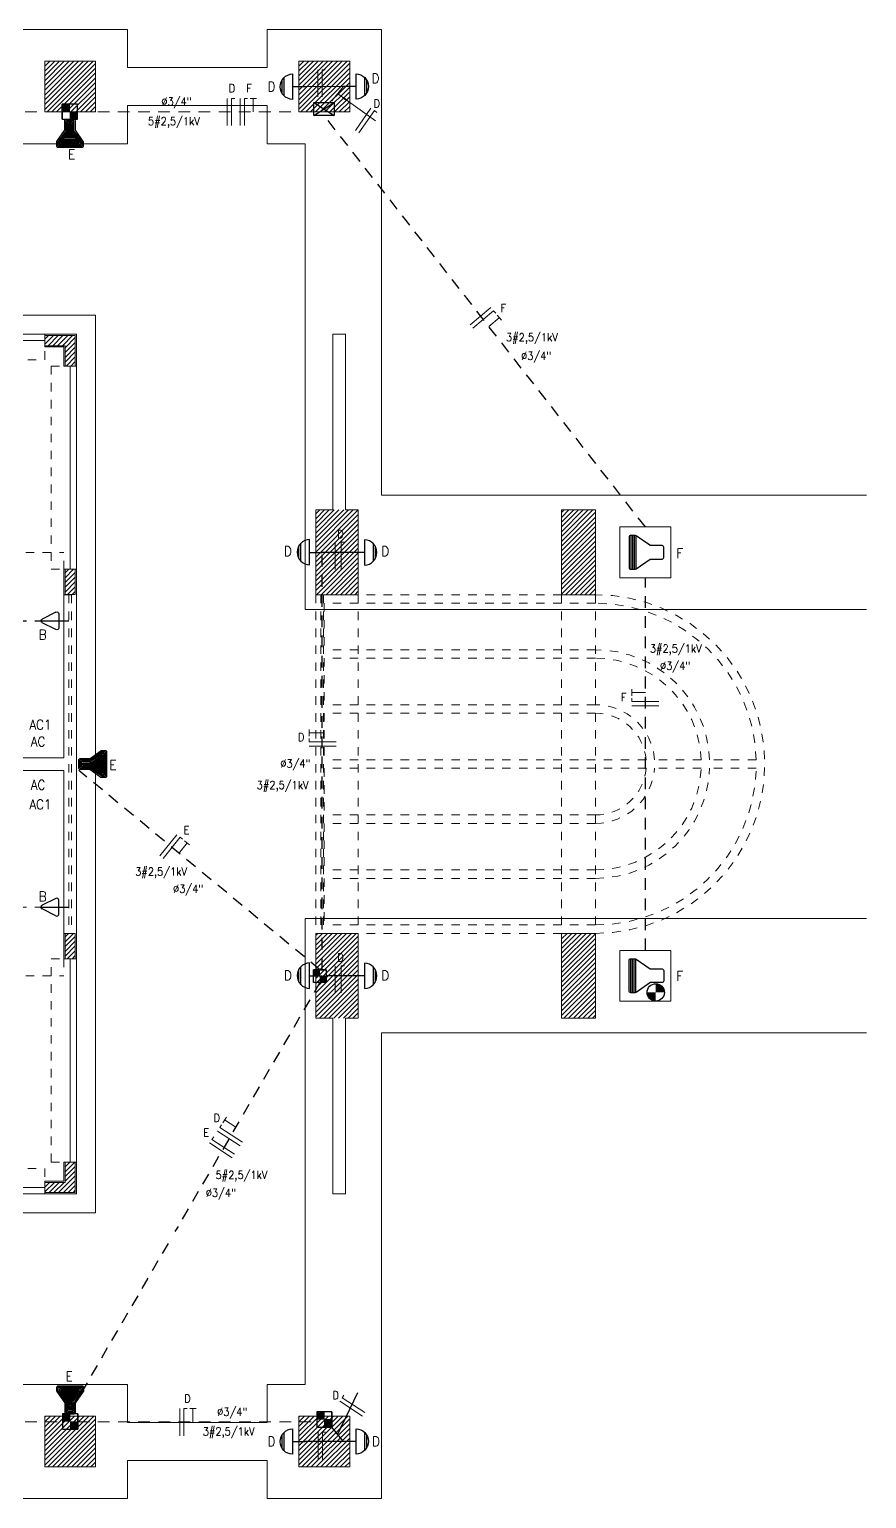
# Model space of a CAD drawing. Header units: inches. Extents: x -0.6 to 46.5, y 585.3 to 612.1.
# Drawn here: x 36.62 to 46.51, y 589.95 to 607.3 of the extents above; entities that cross this region are included whole.
import ezdxf

# ---------------------------------------------------------------- set-up
doc = ezdxf.new("R2010")
doc.units = ezdxf.units.IN
doc.header["$LTSCALE"] = 0.2
doc.header["$MEASUREMENT"] = 0
doc.linetypes.add('ELETRICO', pattern=[0.87, 0.69, -0.18])
doc.linetypes.add('HIDDEN', pattern=[0.375, 0.25, -0.125])
doc.layers.get('0').update_dxf_attribs({"lineweight": 0})
for name, color, linetype in [('ABC', 7, 'Continuous'), ('APISO', 134, 'ELETRICO'), ('ARRETO', 6, 'Continuous'), ('ATETO', 134, 'Continuous'), ('C', 7, 'Continuous'), ('Circuitos', 1, 'Continuous'), ('HATCH', 3, 'Continuous'), ('I', 7, 'Continuous'), ('L', 7, 'Continuous'), ('O', 7, 'Continuous'), ('texto-fiacao', 7, 'Continuous')]:
    doc.layers.add(name, color=color, linetype=linetype)
for name, color, linetype, lineweight in [('ABERTURAS', 5, 'HIDDEN', 0), ('COBERTURABEIRAIS', 6, 'HIDDEN', 0), ('PAREDES', 30, 'Continuous', 0), ('PISOS', 4, 'Continuous', 0)]:
    doc.layers.add(name, color=color, linetype=linetype, lineweight=lineweight)
doc.styles.add('ROMANSP', font='romans.shx', dxfattribs={"width": 0.9})
pattern_1 = [(45, (11.47801, 76.999498), (-0.0282842712, 0.0282842712), [])]

# ---------------------------------------------------------------- blocks, each defined once
blk = doc.blocks.new('*O5')
at = {"layer": 'ABERTURAS', "color": 3, "linetype": 'Continuous', "lineweight": 0}
blk.add_line((1.2, 0.075), (-1.2, 0.075), dxfattribs=at)
at = {"layer": 'ABERTURAS', "color": 3, "linetype": 'HIDDEN', "lineweight": 0}
blk.add_lwpolyline([(1.2, 0.15), (-1.2, 0.15), (-1.2, -0.15), (1.2, -0.15)], close=True, dxfattribs=at)
blk = doc.blocks.new('*O19')
at = {"layer": 'ABERTURAS', "color": 3, "linetype": 'Continuous', "lineweight": 0}
blk.add_line((1.2, -0.075), (-1.2, -0.075), dxfattribs=at)
at = {"layer": 'ABERTURAS', "color": 3, "linetype": 'HIDDEN', "lineweight": 0}
blk.add_lwpolyline([(1.2, -0.15), (-1.2, -0.15), (-1.2, 0.15), (1.2, 0.15)], close=True, dxfattribs=at)
blk = doc.blocks.new('*O20')
at = {"layer": 'ABERTURAS', "color": 3, "linetype": 'Continuous', "lineweight": 0}
blk.add_line((0.075, 1.305), (0.075, -1.095), dxfattribs=at)
at = {"layer": 'ABERTURAS', "color": 3, "linetype": 'HIDDEN', "lineweight": 0}
blk.add_lwpolyline([(0.15, 1.305), (0.15, -1.095), (-0.15, -1.095), (-0.15, 1.305)], close=True, dxfattribs=at)
blk = doc.blocks.new('*O21')
at = {"layer": 'ABERTURAS', "color": 3, "linetype": 'Continuous', "lineweight": 0}
blk.add_line((0.075, -1.305), (0.075, 1.095), dxfattribs=at)
at = {"layer": 'ABERTURAS', "color": 3, "linetype": 'HIDDEN', "lineweight": 0}
blk.add_lwpolyline([(0.15, -1.305), (0.15, 1.095), (-0.15, 1.095), (-0.15, -1.305)], close=True, dxfattribs=at)
blk = doc.blocks.new('O-ARAND1')
at = {"color": 20}
for p, q in [((-8.8, 14.8), (8.9, 14.8)), ((-6.2, 16.7), (6.4, 16.7)), ((-12.4, 6.2), (12.6, 6.2)), ((0, 6.2), (0, -6.2))]:
    blk.add_line(p, q, dxfattribs=at)
blk.add_arc((0.1, 5.9), 12.5, 1.4321, 178.5679, dxfattribs=at)
blk = doc.blocks.new('SETA')
at = {"color": 6}
blk.add_lwpolyline([(0, 0, 0, 2, 0), (9.7, 0, 2, 2, 0)], format="xyseb", dxfattribs=at)
blk = doc.blocks.new('CX-4X4')
at = {"color": 20}
for p, q in [((-7.5, 0), (-7.5, 15)), ((-7.5, 15), (7.5, 15)), ((7.5, 15), (7.5, 0)), ((7.5, 0), (7.5, 15)), ((7.5, 0), (-7.5, 0))]:
    blk.add_line(p, q, dxfattribs=at)
for points in [[(7.3, 7.2), (7.3, 14.7), (-0.2, 7.2), (7.3, 7.2)], [(-0.2, 7.2), (7.3, 7.2), (3.5, 11), (7.3, 14.7)], [(-0.2, 7.2), (-0.2, 14.7), (3.5, 11), (7.3, 14.7)], [(-7.2, 7.8), (-7.2, 0.3), (0.3, 7.8), (-7.2, 7.8)], [(0.3, 7.8), (-7.2, 7.8), (-3.5, 4), (-7.2, 0.3)], [(0.3, 7.8), (0.3, 0.3), (-3.5, 4), (-7.2, 0.3)]]:
    blk.add_solid(points)
blk = doc.blocks.new('L-F5068')
at = {"color": 20}
blk.add_lwpolyline([(6.4, 12.8), (6.4, 1.6, -0.414214), (4.8, 0), (-4.8, 0, -0.414214), (-6.4, 1.6), (-6.4, 12.3, 0.153705), (-6.7, 13.2), (-15.7, 26.1, -0.153705), (-16, 27), (-16, 31.1, -0.414214), (-14.4, 32.7), (14.4, 32.7, -0.414214), (16, 31.1), (16, 27, -0.153705), (15.7, 26.1), (6.4, 12.8)], format="xyb", dxfattribs=at)
for points in [[(4.8, 13.3), (4.8, 1.6, -0.414214), (4.8, 1.6), (-4.8, 1.6, -0.414214), (-4.8, 1.6), (-4.8, 12.3, 0.153705), (-5.4, 14.1), (-14.4, 27, -0.153705), (-14.4, 27), (-14.4, 31.1, -0.414214), (-14.4, 31.1), (14.4, 31.1, -0.414214), (14.4, 31.1), (14.4, 27, -0.153705), (14.4, 27)], [(3.2, 13.8), (3.2, 3.2), (-3.2, 3.2), (-3.2, 12.3, 0.153705), (-4.1, 15.1), (-12.8, 27.5), (-12.8, 29.5), (12.8, 29.5), (12.8, 27.5)], [(1.6, 14.3), (1.6, 4.8), (-1.6, 4.8), (-1.6, 12.3, 0.153705), (-2.8, 16), (-11.1, 27.9), (11.1, 27.9)]]:
    blk.add_lwpolyline(points, format="xyb", close=True, dxfattribs=at)
for points in [[(-10, 26.3), (10, 26.3)], [(-8.9, 24.7), (8.9, 24.7)], [(-7.8, 23.1), (7.8, 23.1)], [(-6.6, 21.5), (6.6, 21.5)], [(-5.5, 19.9), (5.5, 19.9)], [(-4.4, 18.3), (4.4, 18.3)], [(-3.3, 16.7), (3.3, 16.7)], [(-2.3, 15.1), (2.2, 15.1)], [(-1.7, 13.5), (1.6, 13.5)], [(-1.6, 11.9), (1.6, 11.9)], [(-1.6, 10.3), (1.6, 10.3)], [(-1.6, 8.7), (1.6, 8.7)], [(-1.6, 7.1), (1.6, 7.1)], [(-1.6, 5.5), (1.6, 5.5)]]:
    blk.add_lwpolyline(points, dxfattribs=at)
blk = doc.blocks.new('O-2P20')
at = {"color": 20}
for p, q in [((-8.6, 7.9), (-1.8, 21.4)), ((0, 22.5), (0, 5)), ((8.6, 7.9), (1.8, 21.4)), ((-6.8, 5), (6.8, 5)), ((0, 5), (0, -5))]:
    blk.add_line(p, q, dxfattribs=at)
for centre, start, end in [((0, 20.5), 26.5651, 153.4349), ((-6.8, 7), 153.4349, 270), ((6.8, 7), 270, 26.5651)]:
    blk.add_arc(centre, 2, start, end, dxfattribs=at)
blk = doc.blocks.new('I-FCELUL')
at = {"const_width": 8}
for points in [[(4, 8.5, 0.414214), (0, 12.5, 1)], [(-4, 8.5, 0.414214), (0, 4.5, 0.414214)]]:
    blk.add_lwpolyline(points, format="xyb", dxfattribs=at)
at = {"color": 20}
blk.add_circle((0, 8.5), 8.5, dxfattribs=at)
blk = doc.blocks.new('L-F5067')
at = {"color": 20}
blk.add_lwpolyline([(8, 16), (8, 2, -0.414214), (6, 0), (-6, 0, -0.414214), (-8, 2), (-8, 15.4, 0.153705), (-8.4, 16.5), (-19.6, 32.6, -0.153705), (-20, 33.8), (-20, 38.9, -0.414214), (-18, 40.9), (18, 40.9, -0.414214), (20, 38.9), (20, 33.8, -0.153705), (19.6, 32.6), (8, 16)], format="xyb", dxfattribs=at)
for points in [[(-20, 38.9), (20, 38.9)], [(-20, 36.9), (20, 36.9)], [(-20, 34.9), (20, 34.9)], [(-19.8, 32.9), (19.8, 32.9)]]:
    blk.add_lwpolyline(points, dxfattribs=at)
blk = doc.blocks.new('CX-15')
for p, q in [((-10, -6.4), (10, 6.4)), ((-10, 6.4), (10, -6.4))]:
    blk.add_line(p, q)
at = {"color": 3}
blk.add_lwpolyline([(-10, -6.4), (-10, 6.4), (10, 6.4), (10, -6.4)], close=True, dxfattribs=at)

msp = doc.modelspace()

# ---------------------------------------------------------------- hatches: boundary and pattern name
at = {"layer": 'HATCH', "linetype": 'Continuous', "lineweight": 0}
h = msp.add_hatch(dxfattribs=at)
h.set_pattern_fill('_USER', color=256, scale=0.04, angle=45, style=0, pattern_type=0)
h.set_pattern_definition(pattern_1)
h.paths.add_polyline_path([(37.403, 606.92), (36.803, 606.92), (36.803, 606.32), (37.403, 606.32)])
h.dxf.unprotected_set("ltscale", 0)
h = msp.add_hatch(dxfattribs=at)
h.set_pattern_fill('_USER', color=256, scale=0.04, angle=45, style=0, pattern_type=0)
h.set_pattern_definition(pattern_1)
h.paths.add_polyline_path([(40.403, 606.92), (39.803, 606.92), (39.803, 606.32), (40.403, 606.32)])
h.dxf.unprotected_set("ltscale", 0)
h = msp.add_hatch(dxfattribs=at)
h.set_pattern_fill('_USER', color=256, scale=0.04, angle=45, style=0, pattern_type=0)
h.set_pattern_definition(pattern_1)
h.paths.add_polyline_path([(36.804, 603.68), (37.163, 603.68), (37.163, 603.32), (37.043, 603.32), (37.043, 603.56), (36.804, 603.56)])
h.dxf.unprotected_set("ltscale", 0)
h = msp.add_hatch(dxfattribs=at)
h.set_pattern_fill('_USER', color=256, scale=0.04, angle=45, style=0, pattern_type=0)
h.set_pattern_definition(pattern_1)
h.paths.add_polyline_path([(40.003, 600.62), (40.503, 600.62), (40.503, 601.62), (40.003, 601.62)])
h.dxf.unprotected_set("ltscale", 0)
h = msp.add_hatch(dxfattribs=at)
h.set_pattern_fill('_USER', color=256, scale=0.04, angle=45, style=0, pattern_type=0)
h.set_pattern_definition(pattern_1)
h.paths.add_polyline_path([(42.903, 601.62), (43.303, 601.62), (43.303, 600.62), (42.903, 600.62)])
h.dxf.unprotected_set("ltscale", 0)
h = msp.add_hatch(dxfattribs=at)
h.set_pattern_fill('_USER', color=256, scale=0.04, angle=45, style=0, pattern_type=0)
h.set_pattern_definition(pattern_1)
h.paths.add_polyline_path([(37.043, 600.92), (37.043, 600.621), (37.163, 600.621), (37.163, 600.92)])
h.dxf.unprotected_set("ltscale", 0)
h = msp.add_hatch(dxfattribs=at)
h.set_pattern_fill('_USER', color=256, scale=0.04, angle=45, style=0, pattern_type=0)
h.set_pattern_definition(pattern_1)
h.paths.add_polyline_path([(37.043, 596.32), (37.043, 596.619), (37.163, 596.619), (37.163, 596.32)])
h.dxf.unprotected_set("ltscale", 0)
h = msp.add_hatch(dxfattribs=at)
h.set_pattern_fill('_USER', color=256, scale=0.04, angle=45, style=0, pattern_type=0)
h.set_pattern_definition(pattern_1)
h.paths.add_polyline_path([(40.003, 596.62), (40.503, 596.62), (40.503, 595.62), (40.003, 595.62)])
h.dxf.unprotected_set("ltscale", 0)
h = msp.add_hatch(dxfattribs=at)
h.set_pattern_fill('_USER', color=256, scale=0.04, angle=45, style=0, pattern_type=0)
h.set_pattern_definition(pattern_1)
h.paths.add_polyline_path([(42.903, 596.62), (43.303, 596.62), (43.303, 595.62), (42.903, 595.62)])
h.dxf.unprotected_set("ltscale", 0)
h = msp.add_hatch(dxfattribs=at)
h.set_pattern_fill('_USER', color=256, scale=0.04, angle=45, style=0, pattern_type=0)
h.set_pattern_definition(pattern_1)
h.paths.add_polyline_path([(36.804, 593.56), (37.163, 593.56), (37.163, 593.92), (37.043, 593.92), (37.043, 593.68), (36.804, 593.68)])
h.dxf.unprotected_set("ltscale", 0)
h = msp.add_hatch(dxfattribs=at)
h.set_pattern_fill('_USER', color=256, scale=0.04, angle=45, style=0, pattern_type=0)
h.set_pattern_definition(pattern_1)
h.paths.add_polyline_path([(37.403, 590.32), (36.803, 590.32), (36.803, 590.92), (37.403, 590.92)])
h.dxf.unprotected_set("ltscale", 0)
h = msp.add_hatch(dxfattribs=at)
h.set_pattern_fill('_USER', color=256, scale=0.04, angle=45, style=0, pattern_type=0)
h.set_pattern_definition(pattern_1)
h.paths.add_polyline_path([(40.403, 590.32), (39.803, 590.32), (39.803, 590.92), (40.403, 590.92)])
h.dxf.unprotected_set("ltscale", 0)

# ---------------------------------------------------------------- linework, layer by layer
at = {"linetype": 'Continuous', "lineweight": 0}
for points in [[(37.403, 606.92), (36.803, 606.92), (36.803, 606.32), (37.403, 606.32)], [(40.403, 606.92), (39.803, 606.92), (39.803, 606.32), (40.403, 606.32)], [(36.804, 603.68), (37.163, 603.68), (37.163, 603.32), (37.043, 603.32), (37.043, 603.56), (36.804, 603.56)], [(42.903, 601.62), (43.303, 601.62), (43.303, 600.62), (42.903, 600.62)], [(37.043, 600.92), (37.043, 600.621), (37.163, 600.621), (37.163, 600.92)], [(37.043, 596.32), (37.043, 596.619), (37.163, 596.619), (37.163, 596.32)], [(42.903, 596.62), (43.303, 596.62), (43.303, 595.62), (42.903, 595.62)], [(36.804, 593.56), (37.163, 593.56), (37.163, 593.92), (37.043, 593.92), (37.043, 593.68), (36.804, 593.68)], [(37.403, 590.32), (36.803, 590.32), (36.803, 590.92), (37.403, 590.92)], [(40.403, 590.32), (39.803, 590.32), (39.803, 590.92), (40.403, 590.92)]]:
    msp.add_lwpolyline(points, close=True, dxfattribs=at).dxf.unprotected_set("ltscale", 0)
at = {"layer": 'ABERTURAS', "linetype": 'HIDDEN', "lineweight": 0}
for p, q in [((37.028, 600.62), (37.178, 600.62)), ((37.088, 600.62), (37.088, 596.62)), ((37.118, 600.62), (37.118, 596.62)), ((40.003, 600.62), (40.153, 600.62)), ((40.063, 600.62), (40.063, 596.62)), ((40.093, 600.62), (40.093, 596.62)), ((37.028, 596.62), (37.178, 596.62)), ((40.003, 596.62), (40.153, 596.62))]:
    msp.add_line(p, q, dxfattribs=at)
at = {"layer": 'ABERTURAS', "linetype": 'Continuous'}
for points in [[(43.593, 600.82), (43.593, 601.42), (44.193, 601.42), (44.193, 600.82)], [(43.593, 596.42), (43.593, 595.82), (44.193, 595.82), (44.193, 596.42)]]:
    msp.add_lwpolyline(points, close=True, dxfattribs=at)
at = {"layer": 'APISO', "lineweight": 0}
for p, q in [((34.193, 606.32), (37.016, 606.32)), ((37.19, 606.32), (40.013, 606.32)), ((34.193, 590.853), (37.013, 590.853)), ((37.193, 590.853), (40.013, 590.853))]:
    msp.add_line(p, q, dxfattribs=at)
at = {"layer": 'APISO'}
for points in [[(43.893, 601.42), (40.101, 606.279)], [(40.078, 596.191), (40.078, 601.12)], [(43.893, 596.42), (43.893, 600.82)], [(40.051, 596.191), (37.205, 598.545)], [(40.051, 596.041), (38.34, 593.099)], [(38.259, 592.959), (37.103, 590.971)]]:
    msp.add_lwpolyline(points, dxfattribs=at)
msp.add_lwpolyline([(35.903, 598.983), (35.903, 600.241, -0.414214), (35.973, 600.311), (36.758, 600.311)], format="xyb", dxfattribs=at)
at = {"layer": 'APISO', "lineweight": 0}
msp.add_lwpolyline([(35.903, 598.258), (35.903, 597, 0.414214), (35.973, 596.93), (36.758, 596.93)], format="xyb", dxfattribs=at)
at = {"layer": 'ARRETO', "lineweight": 0}
msp.add_line((40.261, 606.535), (40.706, 606.215), dxfattribs=at)
at = {"layer": 'ARRETO'}
msp.add_line((40.261, 590.706), (40.499, 591.2), dxfattribs=at)
at = {"layer": 'ATETO', "lineweight": 0}
for points in [[(40.328, 606.62), (39.878, 606.62)], [(40.328, 606.62), (40.193, 606.45)]]:
    msp.add_lwpolyline(points, dxfattribs=at)
at = {"layer": 'ATETO'}
for points in [[(40.428, 601.12), (40.078, 601.12)], [(40.428, 596.12), (40.126, 596.12)], [(40.328, 590.62), (40.193, 590.791)], [(40.328, 590.62), (39.878, 590.62)]]:
    msp.add_lwpolyline(points, dxfattribs=at)
at = {"layer": 'Circuitos', "lineweight": 0}
for p, q in [((40.026, 606.818), (40.026, 606.498)), ((40.077, 606.818), (40.115, 606.818)), ((40.077, 606.818), (40.077, 606.498)), ((38.958, 606.48), (38.958, 606.161)), ((39.008, 606.48), (39.046, 606.48)), ((39.008, 606.48), (39.008, 606.161)), ((39.109, 606.48), (39.109, 606.161)), ((39.16, 606.48), (39.16, 606.161)), ((39.16, 606.48), (39.198, 606.48)), ((39.227, 606.48), (39.303, 606.48)), ((39.265, 606.48), (39.265, 606.32)), ((40.652, 606.365), (40.47, 606.102)), ((40.694, 606.336), (40.512, 606.073)), ((40.694, 606.336), (40.725, 606.314)), ((42.069, 604.011), (41.824, 603.805)), ((42.101, 603.973), (41.856, 603.767)), ((42.101, 603.973), (42.126, 603.943)), ((42.168, 603.891), (42.046, 603.788)), ((42.144, 603.92), (42.193, 603.861)), ((40.231, 601.239), (40.231, 600.919)), ((40.302, 601.239), (40.302, 600.919)), ((40.302, 601.239), (40.34, 601.239)), ((43.734, 599.427), (43.734, 599.503)), ((43.734, 599.465), (43.894, 599.464)), ((43.733, 599.359), (43.733, 599.397)), ((43.733, 599.359), (44.053, 599.359)), ((43.733, 599.308), (44.053, 599.308)), ((39.924, 598.95), (39.924, 599.026)), ((39.924, 598.988), (40.084, 598.988)), ((39.924, 598.883), (39.924, 598.921)), ((39.924, 598.883), (40.244, 598.883)), ((39.924, 598.832), (40.244, 598.832)), ((38.361, 597.786), (38.162, 597.535)), ((38.4, 597.755), (38.202, 597.504)), ((38.4, 597.755), (38.43, 597.731)), ((38.453, 597.713), (38.513, 597.666)), ((38.483, 597.69), (38.384, 597.564)), ((40.231, 596.239), (40.231, 595.919)), ((40.302, 596.239), (40.302, 595.919)), ((40.302, 596.239), (40.34, 596.239)), ((38.905, 594.385), (38.947, 594.449)), ((38.926, 594.417), (39.06, 594.33)), ((38.841, 594.286), (39.109, 594.112)), ((38.868, 594.329), (38.889, 594.361)), ((38.868, 594.329), (39.137, 594.154)), ((38.749, 594.145), (39.017, 593.97)), ((38.776, 594.187), (38.797, 594.219)), ((38.776, 594.187), (39.044, 594.013)), ((40.312, 591.137), (40.333, 591.169)), ((40.312, 591.137), (40.58, 590.962)), ((38.396, 591.008), (38.396, 590.688)), ((38.446, 591.008), (38.446, 590.688)), ((38.446, 591.008), (38.485, 591.008)), ((38.514, 591.008), (38.59, 591.008)), ((38.552, 591.008), (38.552, 590.848)), ((40.285, 591.095), (40.553, 590.92)), ((40.03, 590.729), (40.03, 590.409)), ((40.081, 590.729), (40.081, 590.409)), ((40.081, 590.729), (40.119, 590.729))]:
    msp.add_line(p, q, dxfattribs=at)
at = {"layer": 'COBERTURABEIRAIS', "linetype": 'HIDDEN', "lineweight": 0}
for p, q in [((43.303, 600.52), (40.103, 600.52)), ((40.103, 600.52), (40.103, 599.97)), ((42.903, 600.62), (40.503, 600.62)), ((43.303, 599.97), (40.103, 599.97)), ((43.303, 599.87), (40.103, 599.87)), ((40.103, 599.87), (40.103, 599.321)), ((43.303, 599.321), (40.103, 599.321)), ((43.303, 599.221), (40.103, 599.221)), ((40.103, 599.221), (40.103, 598.67)), ((43.903, 598.67), (40.103, 598.67)), ((44.552, 598.67), (44.002, 598.67)), ((45.202, 598.67), (44.652, 598.67)), ((43.903, 598.57), (40.103, 598.57)), ((40.103, 598.57), (40.103, 598.019)), ((44.552, 598.57), (44.003, 598.57)), ((45.202, 598.57), (44.652, 598.57)), ((43.303, 598.019), (40.103, 598.019)), ((43.303, 597.919), (40.103, 597.919)), ((40.103, 597.919), (40.103, 597.37)), ((43.303, 597.37), (40.103, 597.37)), ((43.303, 597.27), (40.103, 597.27)), ((40.103, 597.27), (40.103, 596.72)), ((43.303, 596.72), (40.103, 596.72)), ((43.303, 596.62), (40.503, 596.62))]:
    msp.add_line(p, q, dxfattribs=at)
for radius, start, end in [(2, 270, 90), (1.9, 1.5083, 90), (1.35, 2.1255, 90), (1.25, 2.2964, 90), (0.701, 4.0904, 90), (0.601, 4.7714, 90), (1.9, 270, 358.4917), (1.35, 270, 357.8745), (1.25, 270, 357.7036), (0.701, 270, 355.9096), (0.601, 270, 355.2286)]:
    msp.add_arc((43.303, 598.62), radius, start, end, dxfattribs=at)
at = {"layer": 'PAREDES', "lineweight": 0}
for p, q in [((37.178, 603.695), (36.803, 603.695)), ((36.803, 603.695), (36.803, 603.545)), ((37.178, 603.695), (37.178, 603.32)), ((40.203, 603.695), (40.353, 603.695)), ((40.203, 603.695), (40.203, 601.62)), ((40.353, 603.695), (40.353, 601.62)), ((37.028, 603.545), (36.803, 603.545)), ((37.028, 603.545), (37.028, 603.445)), ((37.028, 603.545), (37.028, 603.32)), ((37.178, 603.32), (37.028, 603.32)), ((37.028, 598.695), (34.178, 598.695)), ((37.028, 598.545), (34.178, 598.545)), ((40.003, 596.62), (40.003, 595.62)), ((40.503, 596.62), (40.503, 595.62)), ((42.903, 596.62), (42.903, 595.62)), ((43.303, 596.62), (43.303, 595.62)), ((40.203, 595.62), (40.003, 595.62)), ((40.203, 595.62), (40.203, 593.545)), ((40.503, 595.62), (40.353, 595.62)), ((40.353, 595.62), (40.353, 593.545)), ((43.303, 595.62), (42.903, 595.62)), ((37.028, 593.695), (37.028, 593.92)), ((37.178, 593.92), (37.028, 593.92)), ((37.178, 593.545), (37.178, 593.92)), ((36.803, 593.545), (36.803, 593.695)), ((37.028, 593.695), (36.803, 593.695)), ((37.178, 593.545), (36.803, 593.545)), ((40.203, 593.545), (40.353, 593.545))]:
    msp.add_line(p, q, dxfattribs=at)
at = {"layer": 'PAREDES', "linetype": 'Continuous', "lineweight": 0}
for p, q in [((40.003, 601.62), (40.003, 600.62)), ((40.003, 601.62), (40.203, 601.62)), ((40.503, 601.62), (40.353, 601.62)), ((40.503, 601.62), (40.503, 600.62)), ((43.303, 601.62), (42.903, 601.62)), ((42.903, 601.62), (42.903, 600.62)), ((43.303, 601.62), (43.303, 600.62)), ((37.028, 600.92), (37.028, 598.695)), ((37.028, 600.92), (37.178, 600.92)), ((37.178, 600.92), (37.178, 596.32)), ((40.503, 600.62), (40.003, 600.62)), ((43.303, 600.62), (42.903, 600.62)), ((43.303, 600.62), (43.003, 600.62)), ((37.028, 598.545), (37.028, 596.32)), ((40.503, 596.62), (40.003, 596.62)), ((43.303, 596.62), (42.903, 596.62)), ((43.303, 596.62), (43.003, 596.62)), ((37.028, 596.32), (37.178, 596.32))]:
    msp.add_line(p, q, dxfattribs=at)
at = {"layer": 'PAREDES', "linetype": 'HIDDEN', "lineweight": 0}
for p, q in [((31.178, 601.12), (37.028, 601.12)), ((37.028, 600.92), (37.028, 601.12)), ((40.003, 600.62), (40.003, 596.62)), ((40.503, 600.62), (40.503, 596.62)), ((42.903, 600.62), (42.903, 596.62)), ((43.303, 600.62), (43.303, 596.62)), ((37.028, 596.32), (37.028, 596.12)), ((31.178, 596.12), (37.028, 596.12))]:
    msp.add_line(p, q, dxfattribs=at)
at = {"layer": 'PAREDES', "lineweight": 0}
for points in [[(36.803, 606.92), (37.403, 606.92), (37.403, 606.32), (36.803, 606.32)], [(39.803, 606.92), (40.403, 606.92), (40.403, 606.32), (39.803, 606.32)], [(36.803, 590.92), (37.403, 590.92), (37.403, 590.32), (36.803, 590.32)], [(39.803, 590.92), (40.403, 590.92), (40.403, 590.32), (39.803, 590.32)]]:
    msp.add_lwpolyline(points, close=True, dxfattribs=at)
at = {"layer": 'PISOS', "linetype": 'Continuous', "lineweight": 0}
for p, q in [((37.778, 607.295), (36.428, 607.295)), ((37.778, 607.295), (37.778, 606.845)), ((39.428, 607.295), (40.778, 607.295)), ((39.428, 606.845), (39.428, 607.295)), ((40.778, 607.295), (40.778, 601.795)), ((37.778, 606.845), (39.428, 606.845)), ((37.778, 606.395), (39.428, 606.395)), ((37.778, 605.945), (37.778, 606.395)), ((39.428, 606.395), (39.428, 605.945)), ((36.428, 605.945), (37.778, 605.945)), ((39.878, 605.945), (39.428, 605.945)), ((39.878, 605.945), (39.878, 600.445)), ((40.778, 601.795), (46.505, 601.795)), ((39.878, 600.445), (46.505, 600.445)), ((39.878, 596.795), (46.505, 596.795)), ((39.878, 591.295), (39.878, 596.795)), ((40.778, 595.445), (46.505, 595.445)), ((40.778, 589.945), (40.778, 595.445)), ((36.428, 591.295), (37.778, 591.295)), ((37.778, 591.295), (37.778, 590.845)), ((39.428, 590.845), (39.428, 591.295)), ((39.878, 591.295), (39.428, 591.295)), ((37.778, 590.845), (39.428, 590.845)), ((37.778, 589.945), (37.778, 590.395)), ((37.778, 590.395), (39.428, 590.395)), ((39.428, 590.395), (39.428, 589.945)), ((37.778, 589.945), (36.428, 589.945)), ((39.428, 589.945), (40.778, 589.945))]:
    msp.add_line(p, q, dxfattribs=at)
for points in [[(21.803, 603.92), (37.403, 603.92), (37.403, 593.32), (21.803, 593.32)], [(22.028, 603.695), (37.178, 603.695), (37.178, 593.545), (22.028, 593.545)]]:
    msp.add_lwpolyline(points, close=True, dxfattribs=at)

# ---------------------------------------------------------------- block references
at = {"layer": 'ABERTURAS', "linetype": 'HIDDEN', "lineweight": 0}
for name, p in [('*O5', (35.603, 603.545)), ('*O21', (37.028, 602.225)), ('*O20', (37.028, 595.015)), ('*O19', (35.603, 593.695))]:
    msp.add_blockref(name, p, dxfattribs=at)
at = {"layer": 'ATETO', "lineweight": 0, "xscale": 0.0120000000000008, "yscale": 0.01199999999999818, "zscale": 0.012, "rotation": 324.3085534435635}
msp.add_blockref('SETA', (40.261, 606.535), dxfattribs=at)
at = {"layer": 'ATETO', "xscale": -0.0120000000000008, "yscale": 0.01199999999999818, "zscale": 0.012, "rotation": 244.205930308529}
msp.add_blockref('SETA', (40.261, 590.706), dxfattribs=at)
at = {"layer": 'C', "lineweight": 0, "yscale": 0.01199999999999818, "zscale": 0.012}
for name, p, xscale in [('CX-4X4', (37.1, 606.234), -0.01200000000000045), ('CX-15', (40.101, 606.356), 0.01199999999999818)]:
    msp.add_blockref(name, p, dxfattribs=dict(at, xscale=xscale))
at = {"layer": 'C'}
for p, xscale, yscale, zscale, rotation in [((40.126, 596.116), 0.01, 0.01, 0.01, 90), ((37.103, 590.946), -0.01200000000000045, 0.01199999999999818, 0.012, 180), ((40.103, 590.971), -0.01200000000000045, 0.01199999999999818, 0.012, 180)]:
    msp.add_blockref('CX-4X4', p, dxfattribs=dict(at, xscale=xscale, yscale=yscale, zscale=zscale, rotation=rotation))
at = {"layer": 'I', "xscale": 0.01199999999999818, "yscale": 0.01199999999999818, "zscale": 0.012}
msp.add_blockref('I-FCELUL', (44.016, 595.821), dxfattribs=at)
at = {"layer": 'L', "lineweight": 0, "xscale": -0.01, "yscale": 0.01, "zscale": 0.01, "rotation": 180}
msp.add_blockref('L-F5068', (37.1, 606.232), dxfattribs=at)
at = {"layer": 'L', "yscale": 0.01, "zscale": 0.01}
for name, p, xscale, rotation in [('L-F5067', (44.11, 601.12), -0.01, 90), ('L-F5068', (37.205, 598.62), 0.01, 270), ('L-F5067', (44.11, 596.12), 0.01, 90)]:
    msp.add_blockref(name, p, dxfattribs=dict(at, xscale=xscale, rotation=rotation))
at = {"layer": 'L', "xscale": -0.01, "yscale": 0.01, "zscale": 0.01}
msp.add_blockref('L-F5068', (37.103, 590.948), dxfattribs=at)
at = {"layer": 'O', "lineweight": 0, "yscale": 0.01199999999999818, "zscale": 0.012}
for name, p, xscale, rotation in [('O-ARAND1', (39.803, 606.62), -0.01199999999999818, 90), ('O-ARAND1', (40.403, 606.62), -0.01199999999999818, 270), ('O-2P20', (37.028, 596.93), 0.01199999999999818, 90)]:
    msp.add_blockref(name, p, dxfattribs=dict(at, xscale=xscale, rotation=rotation))
at = {"layer": 'O', "yscale": 0.01199999999999818, "zscale": 0.012}
for name, p, xscale, rotation in [('O-ARAND1', (40.003, 601.12), 0.01199999999999818, 90), ('O-ARAND1', (40.503, 601.12), 0.01199999999999818, 270), ('O-2P20', (37.028, 600.311), -0.01199999999999818, 90), ('O-ARAND1', (40.003, 596.12), 0.01199999999999818, 90), ('O-ARAND1', (40.503, 596.12), 0.01199999999999818, 270), ('O-ARAND1', (39.803, 590.62), -0.01199999999999818, 90), ('O-ARAND1', (40.403, 590.62), -0.01199999999999818, 270)]:
    msp.add_blockref(name, p, dxfattribs=dict(at, xscale=xscale, rotation=rotation))

# ---------------------------------------------------------------- texts
at = {"layer": 'ABC', "style": 'ROMANSP', "width": 0.9}
for p in [(36.621, 599.027), (36.621, 598.086)]:
    msp.add_text('AC1', height=0.1147, dxfattribs=at).set_placement(p)
at = {"layer": 'texto-fiacao', "lineweight": 0, "style": 'ROMANSP', "width": 0.9}
for s, height, p in [('D', 0.115, (40.661, 606.659)), ('D', 0.115, (39.433, 606.563)), ('E', 0.115, (37.079, 605.761)), ('F', 0.0945, (42.184, 603.957)), ('3#2,5/1kV', 0.0945, (42.248, 603.612)), ('Ø3/4"', 0.0945, (42.426, 603.392)), ('D', 0.0945, (40.257, 601.289)), ('3#2,5/1kV', 0.0945, (43.946, 599.936)), ('Ø3/4"', 0.0945, (44.066, 599.732)), ('F', 0.0945, (43.605, 599.361)), ('AC', 0.1147, (36.638, 598.828)), ('D', 0.0945, (39.793, 598.89)), ('Ø3/4"', 0.0945, (39.583, 598.578)), ('AC', 0.1147, (36.638, 598.317)), ('3#2,5/1kV', 0.0945, (39.305, 598.325)), ('E', 0.0945, (38.443, 597.792)), ('B', 0.115, (36.732, 596.999)), ('D', 0.0945, (40.257, 596.289))]:
    msp.add_text(s, height=height, dxfattribs=at).set_placement(p)
at = {"layer": 'texto-fiacao', "style": 'ROMANSP', "width": 0.9}
for s, height, p in [('D', 0.0945, (38.975, 606.553)), ('F', 0.0945, (39.183, 606.553)), ('Ø3/4"', 0.0945, (38.179, 606.396)), ('D', 0.0945, (40.685, 606.373)), ('5#2,5/1kV', 0.0945, (38.022, 606.164)), ('D', 0.115, (39.627, 601.076)), ('D', 0.115, (40.776, 601.076)), ('F', 0.115, (44.26, 601.052)), ('B', 0.115, (36.732, 600.091)), ('E', 0.115, (37.567, 598.552)), ('3#2,5/1kV', 0.0945, (37.87, 597.302)), ('Ø3/4"', 0.0945, (38.317, 597.099)), ('D', 0.115, (39.627, 596.066)), ('D', 0.115, (40.776, 596.066)), ('F', 0.115, (44.26, 596.058)), ('D', 0.0945, (38.795, 594.394)), ('E', 0.0945, (38.675, 594.221)), ('5#2,5/1kV', 0.0945, (38.819, 593.72)), ('Ø3/4"', 0.0945, (38.704, 593.509)), ('E', 0.115, (37.048, 591.331)), ('D', 0.0945, (38.45, 591.08)), ('D', 0.0945, (40.199, 591.119)), ('Ø3/4"', 0.0945, (38.838, 590.923)), ('3#2,5/1kV', 0.0945, (38.668, 590.691)), ('D', 0.115, (39.433, 590.563)), ('D', 0.115, (40.666, 590.563))]:
    msp.add_text(s, height=height, dxfattribs=at).set_placement(p)

doc.saveas('drawing.dxf')
